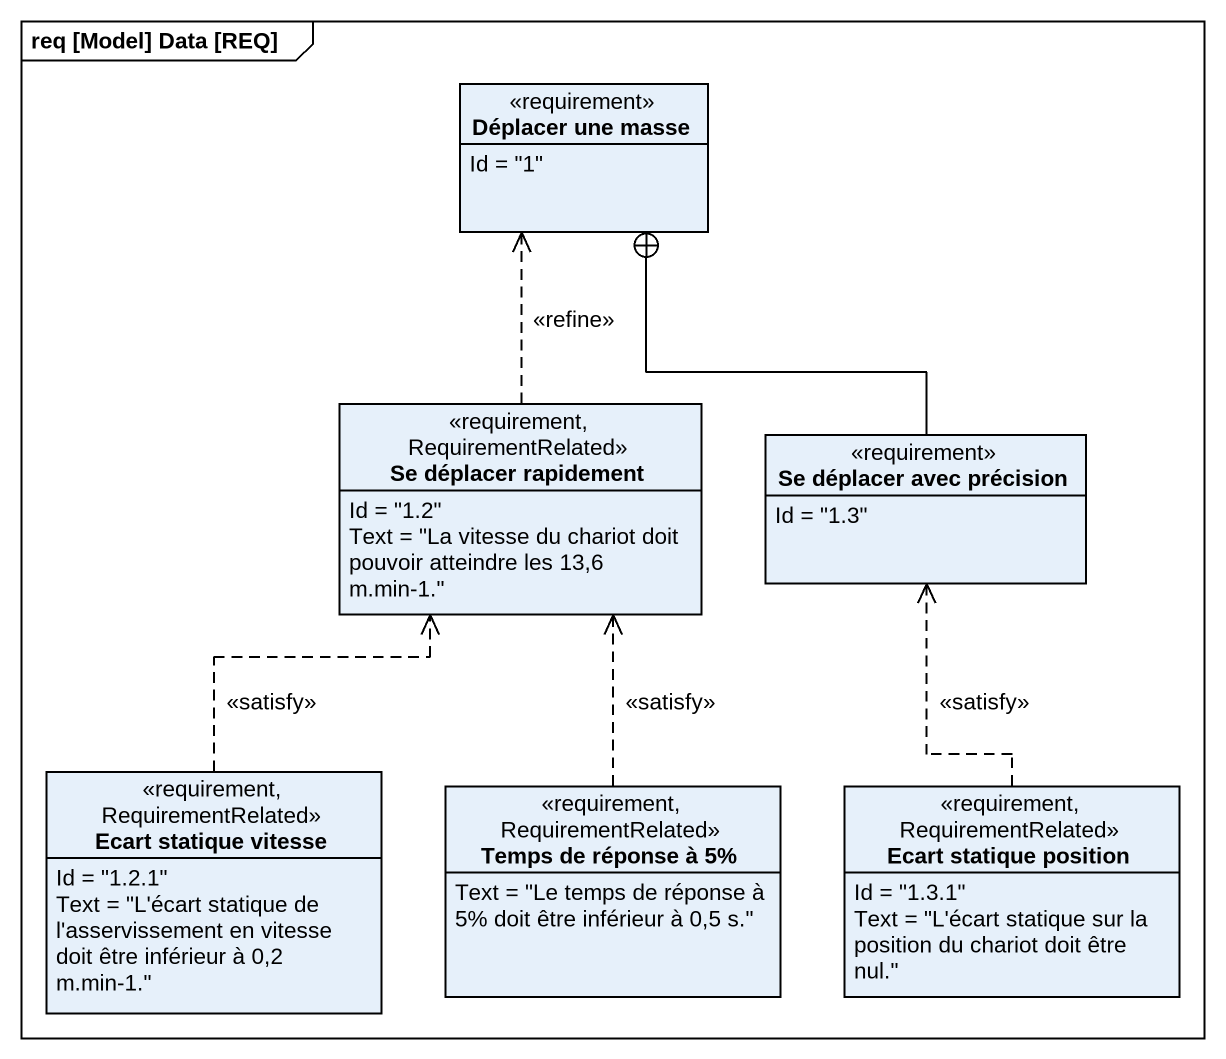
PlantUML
@startuml
mainframe req [Model] Data [REQ]
hide circle
hide empty members
class "Déplacer une masse" as Déplacer_une_masse <<requirement>> {
  Id = "1"
}
class "Se déplacer rapidement" as Se_déplacer_rapidement <<requirement, RequirementRelated>> {
  Id = "1.2"
  Text = "La vitesse du chariot doit pouvoir atteindre les 13,6 m.min-1."
}
class "Se déplacer avec précision" as Se_déplacer_avec_précision <<requirement>> {
  Id = "1.3"
}
class "Ecart statique vitesse" as Ecart_statique_vitesse <<requirement, RequirementRelated>> {
  Id = "1.2.1"
  Text = "L'écart statique de l'asservissement en vitesse doit être inférieur à 0,2 m.min-1."
}
class "Temps de réponse à 5%" as Temps_de_réponse_à_5 <<requirement, RequirementRelated>> {
  Text = "Le temps de réponse à 5% doit être inférieur à 0,5 s."
}
class "Ecart statique position" as Ecart_statique_position <<requirement, RequirementRelated>> {
  Id = "1.3.1"
  Text = "L'écart statique sur la position du chariot doit être nul."
}
Se_déplacer_rapidement .up.> Déplacer_une_masse : <<refine>>
Se_déplacer_avec_précision -up-+ Déplacer_une_masse
Ecart_statique_vitesse .up.> Se_déplacer_rapidement : <<satisfy>>
Temps_de_réponse_à_5 .up.> Se_déplacer_rapidement : <<satisfy>>
Ecart_statique_position .up.> Se_déplacer_avec_précision : <<satisfy>>
@enduml
